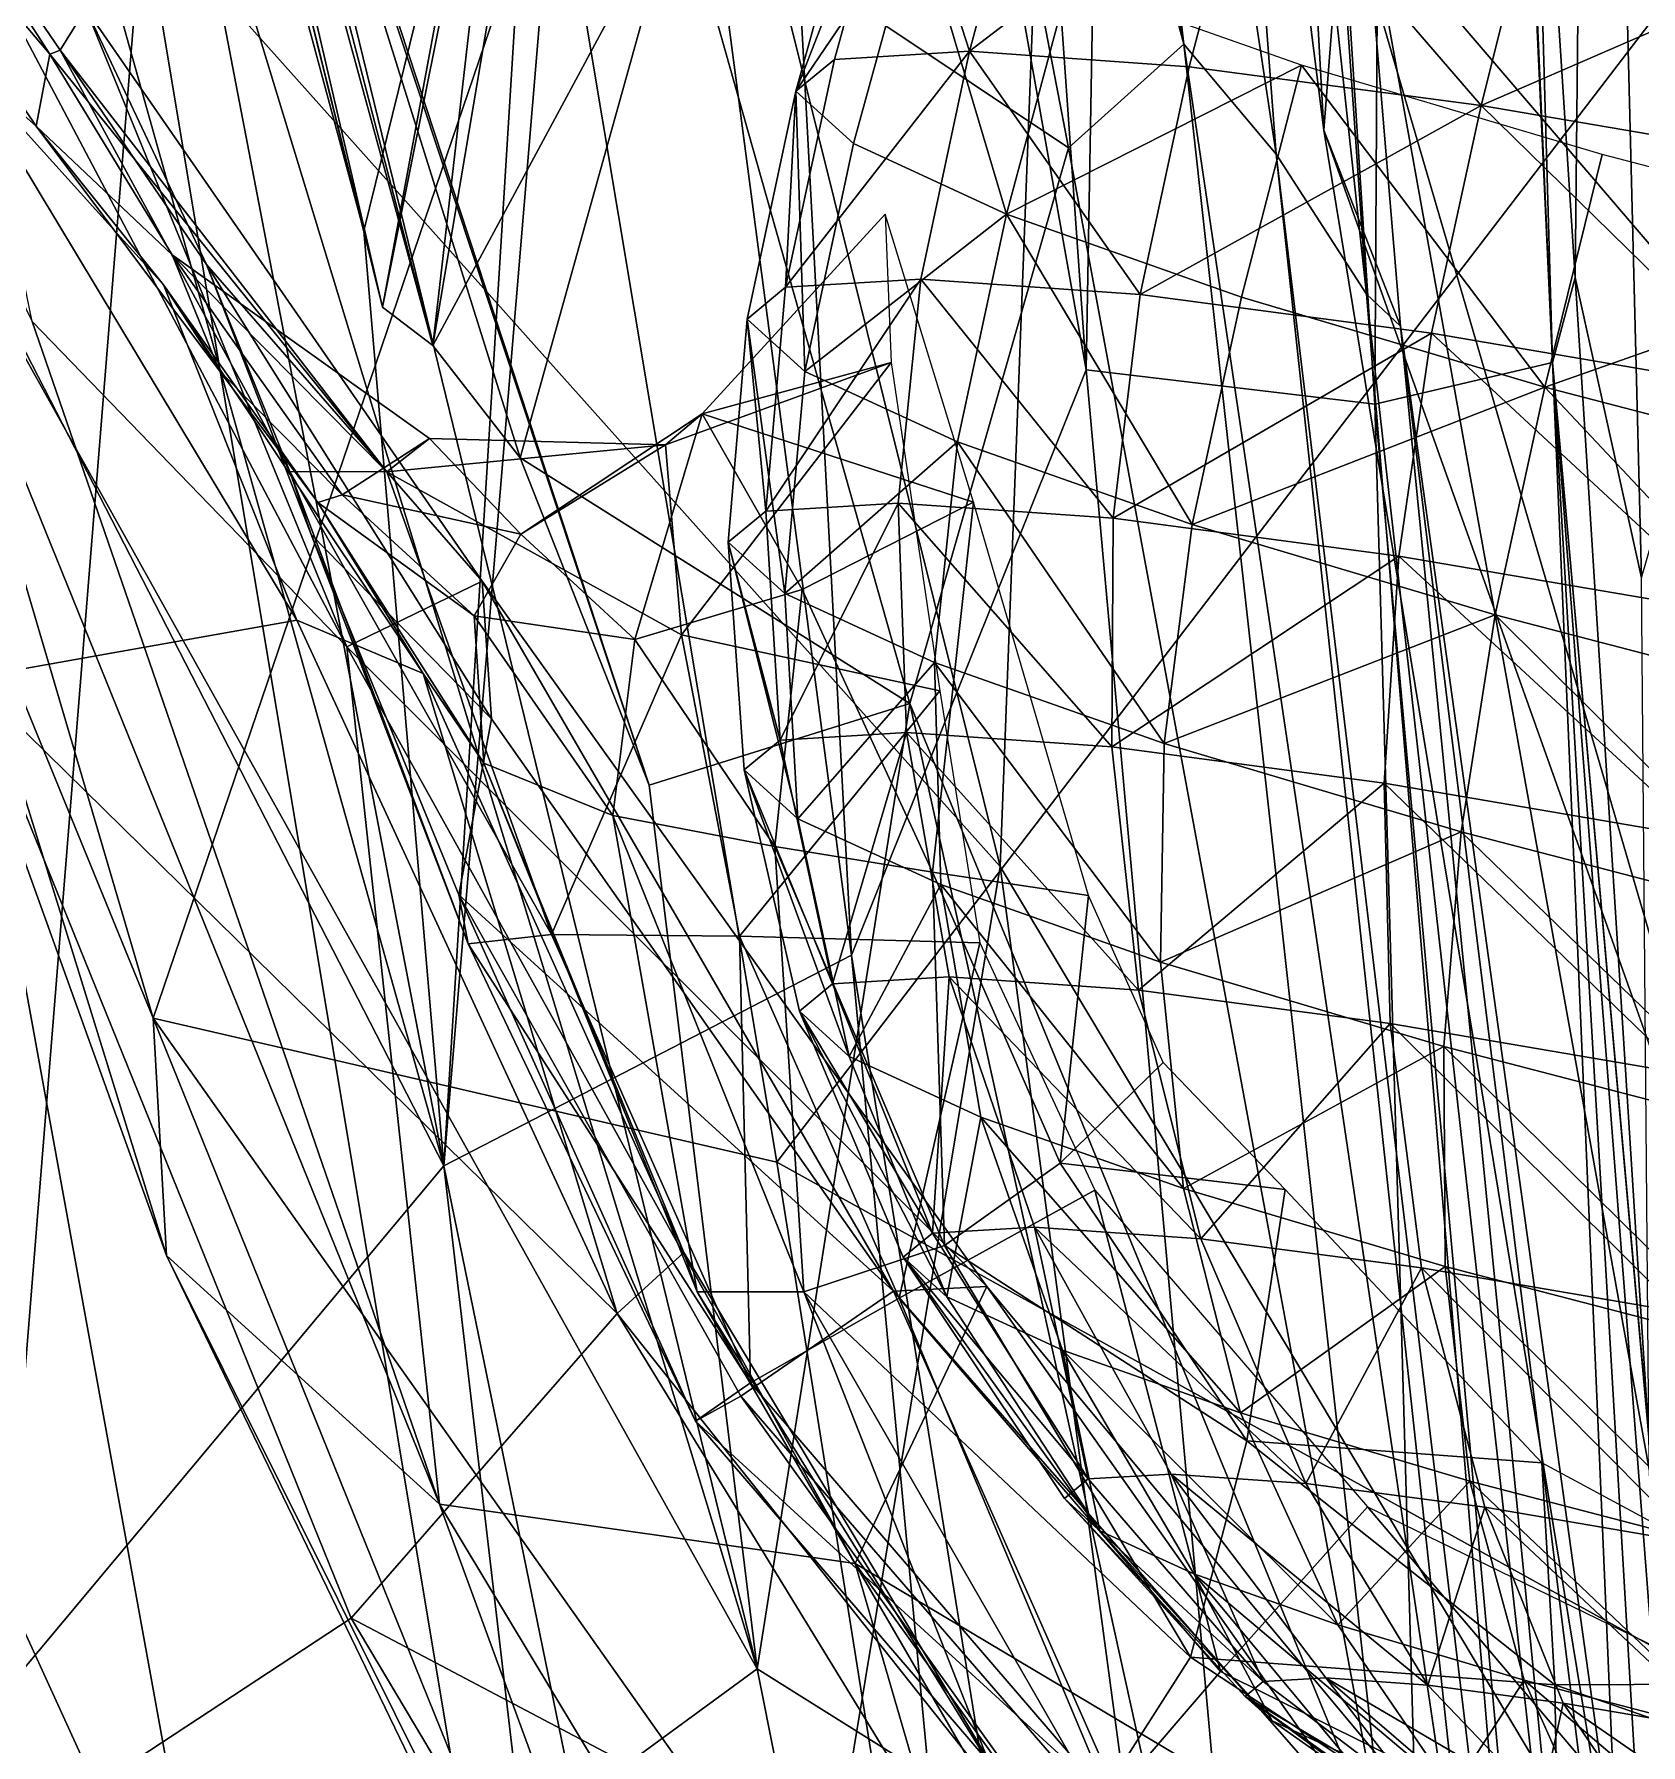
# Model space of a CAD drawing. Extents: x -76 to 76, y -20 to 79.
# Drawn here: x -1.0479 to -0.8072, y -16.0908 to -15.8344 of the extents above; entities that cross this region are included whole.
import ezdxf

# ---------------------------------------------------------------- set-up
doc = ezdxf.new("R2010")
doc.units = 0

msp = doc.modelspace()

# ---------------------------------------------------------------- linework, layer by layer
for points in [[(-0.88106, -15.36419, 25.67551), (-0.92271, -15.42463, 25.90655), (-0.89033, -15.88471, 25.83937)], [(-0.84708, -15.88981, 25.65094), (-0.88106, -15.36419, 25.67551), (-0.89033, -15.88471, 25.83937)], [(-0.88106, -15.36419, 25.67551), (-0.84708, -15.88981, 25.65094), (-0.844, -15.37208, 25.47959)], [(-0.84708, -15.88981, 25.65094), (-0.82043, -15.88359, 25.47896), (-0.844, -15.37208, 25.47959)], [(-0.83313, -15.44249, 25.4951), (-0.844, -15.37208, 25.47959), (-0.82043, -15.88359, 25.47896)], [(-0.92271, -15.42463, 25.90655), (-0.94731, -15.56403, 25.95451), (-0.89033, -15.88471, 25.83937)], [(-0.8295, -15.67767, 25.57808), (-0.83313, -15.44249, 25.4951), (-0.82043, -15.88359, 25.47896)], [(-0.87568, -15.83589, 26.19277), (-0.93081, -15.51655, 26.18388), (-0.91545, -15.49817, 26.30598)], [(-0.86183, -15.85237, 26.28334), (-0.87568, -15.83589, 26.19277), (-0.91545, -15.49817, 26.30598)], [(-0.86183, -15.85237, 26.28334), (-0.91545, -15.49817, 26.30598), (-0.88785, -15.50883, 26.36816)], [(-0.84828, -15.87332, 26.33265), (-0.88785, -15.50883, 26.36816), (-0.87258, -15.52699, 26.3609)], [(-0.84828, -15.87332, 26.33265), (-0.86183, -15.85237, 26.28334), (-0.88785, -15.50883, 26.36816)], [(-0.93081, -15.51655, 26.18388), (-0.87568, -15.83589, 26.19277), (-0.94674, -15.57194, 26.03962)], [(-0.7469, -15.52391, 24.8726), (-0.65011, -16.17427, 24.89931), (-0.88899, -15.58841, 24.98582)], [(-0.89418, -15.53553, 26.26793), (-0.85469, -15.84878, 26.23594), (-0.87258, -15.52699, 26.3609)], [(-0.85469, -15.84878, 26.23594), (-0.84319, -15.87815, 26.32511), (-0.87258, -15.52699, 26.3609)], [(-0.84319, -15.87815, 26.32511), (-0.84828, -15.87332, 26.33265), (-0.87258, -15.52699, 26.3609)], [(-0.85469, -15.84878, 26.23594), (-0.89418, -15.53553, 26.26793), (-0.85186, -15.8121, 26.14213)], [(-0.94731, -15.56403, 25.95451), (-0.96126, -15.70099, 25.92732), (-0.9255, -15.97241, 25.86655)], [(-0.94731, -15.56403, 25.95451), (-0.9255, -15.97241, 25.86655), (-0.89033, -15.88471, 25.83937)], [(-0.95129, -15.8124, 25.98085), (-0.94674, -15.57194, 26.03962), (-0.89296, -15.85142, 26.0957)], [(-0.87568, -15.83589, 26.19277), (-0.89296, -15.85142, 26.0957), (-0.94674, -15.57194, 26.03962)], [(-0.9032, -15.95912, 25.34684), (-0.97285, -15.67905, 25.29367), (-0.88899, -15.58841, 24.98582)], [(-0.78727, -16.15314, 25.00206), (-0.9032, -15.95912, 25.34684), (-0.88899, -15.58841, 24.98582)], [(-0.65011, -16.17427, 24.89931), (-0.78727, -16.15314, 25.00206), (-0.88899, -15.58841, 24.98582)], [(-1.02796, -15.78945, 25.88427), (-1.07468, -15.83746, 25.88311), (-1.07683, -15.61318, 25.87854)], [(-0.8295, -15.67767, 25.57808), (-0.81706, -15.87086, 25.63792), (-0.81448, -15.62293, 25.72068)], [(-0.81706, -15.87086, 25.63792), (-0.8071, -15.91585, 25.70599), (-0.81448, -15.62293, 25.72068)], [(-0.75492, -15.73476, 25.7523), (-0.81448, -15.62293, 25.72068), (-0.8071, -15.91585, 25.70599)], [(-1.09002, -15.63579, 25.83368), (-1.16815, -15.65062, 25.80475), (-0.98659, -16.004, 25.83072)], [(-1.05054, -15.67086, 25.87047), (-1.09002, -15.63579, 25.83368), (-0.98659, -16.004, 25.83072)], [(-1.16815, -15.65062, 25.80475), (-1.07392, -16.10859, 25.78858), (-0.98659, -16.004, 25.83072)], [(-1.05054, -15.67086, 25.87047), (-0.99853, -15.86387, 25.88175), (-1.03521, -15.71597, 25.90495)], [(-0.99853, -15.86387, 25.88175), (-1.05054, -15.67086, 25.87047), (-0.98659, -16.004, 25.83072)], [(-0.9032, -15.95912, 25.34684), (-1.03168, -15.81522, 25.43099), (-0.97285, -15.67905, 25.29367)], [(-0.81706, -15.87086, 25.63792), (-0.8295, -15.67767, 25.57808), (-0.82043, -15.88359, 25.47896)], [(-1.16383, -15.70153, 25.5014), (-1.03168, -15.81522, 25.43099), (-1.06313, -16.206, 25.51539)], [(-0.96126, -15.70099, 25.92732), (-0.98659, -16.004, 25.83072), (-0.9255, -15.97241, 25.86655)], [(-0.96126, -15.70099, 25.92732), (-0.97095, -15.75168, 25.92335), (-0.98659, -16.004, 25.83072)], [(-1.02952, -15.72977, 25.91327), (-1.03521, -15.71597, 25.90495), (-0.99575, -15.8753, 25.91338)], [(-0.99853, -15.86387, 25.88175), (-0.99575, -15.8753, 25.91338), (-1.03521, -15.71597, 25.90495)], [(-1.02952, -15.72977, 25.91327), (-0.98821, -15.88105, 25.93159), (-1.02642, -15.73423, 25.90964)], [(-0.98821, -15.88105, 25.93159), (-1.02952, -15.72977, 25.91327), (-0.99575, -15.8753, 25.91338)], [(-1.01889, -15.75511, 25.9001), (-1.02642, -15.73423, 25.90964), (-0.95582, -15.94697, 25.92562)], [(-0.98821, -15.88105, 25.93159), (-0.97515, -15.89787, 25.94186), (-1.02642, -15.73423, 25.90964)], [(-1.02642, -15.73423, 25.90964), (-0.97515, -15.89787, 25.94186), (-0.95582, -15.94697, 25.92562)], [(-1.12028, -15.76129, 27.29943), (-1.11186, -15.74693, 27.19886), (-1.02812, -16.01743, 27.25551)], [(-1.04823, -15.87744, 27.08118), (-0.98722, -16.05473, 27.13967), (-1.11186, -15.74693, 27.19886)], [(-1.11186, -15.74693, 27.19886), (-0.98722, -16.05473, 27.13967), (-1.02812, -16.01743, 27.25551)], [(-0.97095, -15.75168, 25.92335), (-0.99853, -15.86387, 25.88175), (-0.98659, -16.004, 25.83072)], [(-0.99853, -15.86387, 25.88175), (-0.97095, -15.75168, 25.92335), (-0.99575, -15.8753, 25.91338)], [(-0.97095, -15.75168, 25.92335), (-0.97426, -15.75955, 25.93644), (-0.99575, -15.8753, 25.91338)], [(-1.02796, -15.78945, 25.88427), (-1.01889, -15.75511, 25.9001), (-0.93962, -16.07942, 25.90328)], [(-1.01889, -15.75511, 25.9001), (-0.95582, -15.94697, 25.92562), (-0.93962, -16.07942, 25.90328)], [(-1.12028, -15.76129, 27.29943), (-1.02812, -16.01743, 27.25551), (-1.03011, -15.98186, 27.36979)], [(-1.09356, -15.76643, 27.41101), (-1.12028, -15.76129, 27.29943), (-1.03011, -15.98186, 27.36979)], [(-0.98821, -15.88105, 25.93159), (-0.99575, -15.8753, 25.91338), (-0.97426, -15.75955, 25.93644)], [(-0.96908, -15.76776, 25.95888), (-0.98821, -15.88105, 25.93159), (-0.97426, -15.75955, 25.93644)], [(-0.96986, -15.80472, 27.51959), (-1.09356, -15.76643, 27.41101), (-1.03011, -15.98186, 27.36979)], [(-0.96908, -15.76776, 25.95888), (-0.95129, -15.8124, 25.98085), (-0.98821, -15.88105, 25.93159)], [(-1.04766, -15.84817, 26.88129), (-1.09111, -15.7836, 26.89045), (-1.0595, -15.83772, 26.84952)], [(-1.07959, -15.78467, 26.94285), (-1.09111, -15.7836, 26.89045), (-1.04563, -15.83737, 26.91546)], [(-1.04563, -15.83737, 26.91546), (-1.09111, -15.7836, 26.89045), (-1.04766, -15.84817, 26.88129)], [(-1.04405, -15.83675, 26.94705), (-1.07959, -15.78467, 26.94285), (-1.04563, -15.83737, 26.91546)], [(-1.07959, -15.78467, 26.94285), (-1.04405, -15.83675, 26.94705), (-1.04021, -15.83058, 26.99754)], [(-1.07468, -15.83746, 25.88311), (-1.02796, -15.78945, 25.88427), (-0.93962, -16.07942, 25.90328)], [(-0.80377, -15.79502, 26.12063), (-0.73015, -15.95437, 26.12617), (-0.85186, -15.8121, 26.14213)], [(-0.89846, -15.80248, 26.83842), (-0.90778, -15.83694, 26.83389), (-0.91855, -15.80368, 26.89176)], [(-0.90778, -15.83694, 26.83389), (-0.89846, -15.80248, 26.83842), (-0.86582, -15.80477, 26.79174)], [(-0.93668, -16.00347, 27.45936), (-0.96986, -15.80472, 27.51959), (-1.03011, -15.98186, 27.36979)], [(-0.96986, -15.80472, 27.51959), (-0.93668, -16.00347, 27.45936), (-0.79844, -15.82302, 27.59693)], [(-0.93381, -15.84291, 26.94467), (-0.92427, -15.80839, 26.94828), (-0.91855, -15.80368, 26.89176)], [(-0.92804, -15.83815, 26.88767), (-0.93381, -15.84291, 26.94467), (-0.91855, -15.80368, 26.89176)], [(-0.90778, -15.83694, 26.83389), (-0.92804, -15.83815, 26.88767), (-0.91855, -15.80368, 26.89176)], [(-0.87486, -15.83925, 26.78681), (-0.90778, -15.83694, 26.83389), (-0.86582, -15.80477, 26.79174)], [(-0.83113, -15.84504, 26.74994), (-0.87486, -15.83925, 26.78681), (-0.86582, -15.80477, 26.79174)], [(-0.82246, -15.81051, 26.75518), (-0.83113, -15.84504, 26.74994), (-0.86582, -15.80477, 26.79174)], [(-0.92427, -15.80839, 26.94828), (-0.93381, -15.84291, 26.94467), (-0.91571, -15.8162, 27.0041)], [(-0.83113, -15.84504, 26.74994), (-0.82246, -15.81051, 26.75518), (-0.77164, -15.8192, 26.73085)], [(-1.0011, -15.92622, 27.06689), (-1.06189, -15.8111, 27.00455), (-1.04021, -15.83058, 26.99754)], [(-1.0011, -15.92622, 27.06689), (-1.04823, -15.87744, 27.08118), (-1.06189, -15.8111, 27.00455)], [(-0.95129, -15.8124, 25.98085), (-0.97515, -15.89787, 25.94186), (-0.98821, -15.88105, 25.93159)], [(-0.95129, -15.8124, 25.98085), (-0.91676, -15.9347, 25.99688), (-0.97515, -15.89787, 25.94186)], [(-0.91676, -15.9347, 25.99688), (-0.95129, -15.8124, 25.98085), (-0.89296, -15.85142, 26.0957)], [(-0.85469, -15.84878, 26.23594), (-0.85186, -15.8121, 26.14213), (-0.7784, -16.06312, 26.12212)], [(-0.73015, -15.95437, 26.12617), (-0.7784, -16.06312, 26.12212), (-0.85186, -15.8121, 26.14213)], [(-1.03168, -15.81522, 25.43099), (-0.95533, -16.27368, 25.45774), (-1.06313, -16.206, 25.51539)], [(-1.03168, -15.81522, 25.43099), (-0.9032, -15.95912, 25.34684), (-0.95533, -16.27368, 25.45774)], [(-0.93381, -15.84291, 26.94467), (-0.92518, -15.85078, 27.00096), (-0.91571, -15.8162, 27.0041)], [(-0.92518, -15.85078, 27.00096), (-0.90225, -15.86133, 27.05261), (-0.91571, -15.8162, 27.0041)], [(-0.90225, -15.86133, 27.05261), (-0.89298, -15.82667, 27.05532), (-0.91571, -15.8162, 27.0041)], [(-0.77989, -15.8538, 26.7254), (-0.83113, -15.84504, 26.74994), (-0.77164, -15.8192, 26.73085)], [(-0.93668, -16.00347, 27.45936), (-0.75604, -16.10341, 27.49942), (-0.79844, -15.82302, 27.59693)], [(-0.89298, -15.82667, 27.05532), (-0.90225, -15.86133, 27.05261), (-0.85806, -15.839, 27.09866)], [(-1.04405, -15.83675, 26.94705), (-1.02213, -15.86888, 26.98955), (-1.04021, -15.83058, 26.99754)], [(-0.98081, -15.91638, 27.05972), (-1.0011, -15.92622, 27.06689), (-1.04021, -15.83058, 26.99754)], [(-0.98081, -15.91638, 27.05972), (-1.04021, -15.83058, 26.99754), (-1.02213, -15.86888, 26.98955)], [(-0.89296, -15.85142, 26.0957), (-0.87568, -15.83589, 26.19277), (-0.84546, -16.10829, 26.14852)], [(-0.87568, -15.83589, 26.19277), (-0.86183, -15.85237, 26.28334), (-0.83109, -16.13668, 26.23639)], [(-0.87568, -15.83589, 26.19277), (-0.83109, -16.13668, 26.23639), (-0.84546, -16.10829, 26.14852)], [(-1.07468, -15.83746, 25.88311), (-1.01999, -16.13827, 25.86988), (-1.14231, -15.87034, 25.88124)], [(-1.01999, -16.13827, 25.86988), (-1.07468, -15.83746, 25.88311), (-0.93962, -16.07942, 25.90328)], [(-1.02856, -15.87195, 26.85927), (-1.04766, -15.84817, 26.88129), (-1.0595, -15.83772, 26.84952)], [(-1.02856, -15.87195, 26.85927), (-1.0595, -15.83772, 26.84952), (-1.00857, -15.92223, 26.81971)], [(-1.05754, -15.93091, 26.80135), (-1.00857, -15.92223, 26.81971), (-1.0595, -15.83772, 26.84952)], [(-1.02726, -15.86747, 26.89875), (-1.04563, -15.83737, 26.91546), (-1.04766, -15.84817, 26.88129)], [(-1.04405, -15.83675, 26.94705), (-1.04563, -15.83737, 26.91546), (-0.9951, -15.89999, 26.93731)], [(-1.04563, -15.83737, 26.91546), (-1.02726, -15.86747, 26.89875), (-0.9951, -15.89999, 26.93731)], [(-1.04405, -15.83675, 26.94705), (-1.00964, -15.89993, 26.96169), (-1.02213, -15.86888, 26.98955)], [(-1.00964, -15.89993, 26.96169), (-1.04405, -15.83675, 26.94705), (-0.9951, -15.89999, 26.93731)], [(-0.90778, -15.83694, 26.83389), (-0.91511, -15.87111, 26.83039), (-0.93535, -15.87231, 26.88412)], [(-0.92804, -15.83815, 26.88767), (-0.90778, -15.83694, 26.83389), (-0.93535, -15.87231, 26.88412)], [(-0.93381, -15.84291, 26.94467), (-0.92804, -15.83815, 26.88767), (-0.93535, -15.87231, 26.88412)], [(-0.91511, -15.87111, 26.83039), (-0.90778, -15.83694, 26.83389), (-0.88223, -15.87341, 26.78337)], [(-0.90778, -15.83694, 26.83389), (-0.87486, -15.83925, 26.78681), (-0.88223, -15.87341, 26.78337)], [(-0.90225, -15.86133, 27.05261), (-0.86704, -15.87377, 27.09632), (-0.85806, -15.839, 27.09866)], [(-0.87486, -15.83925, 26.78681), (-0.83113, -15.84504, 26.74994), (-0.88223, -15.87341, 26.78337)], [(-0.86704, -15.87377, 27.09632), (-0.82156, -15.88729, 27.12879), (-0.85806, -15.839, 27.09866)], [(-0.82156, -15.88729, 27.12879), (-0.81297, -15.8524, 27.13085), (-0.85806, -15.839, 27.09866)], [(-0.93381, -15.84291, 26.94467), (-0.94111, -15.87707, 26.94105), (-0.93249, -15.88493, 26.99727)], [(-0.94111, -15.87707, 26.94105), (-0.93381, -15.84291, 26.94467), (-0.93535, -15.87231, 26.88412)], [(-0.92518, -15.85078, 27.00096), (-0.93381, -15.84291, 26.94467), (-0.93249, -15.88493, 26.99727)], [(-0.83113, -15.84504, 26.74994), (-0.83856, -15.8792, 26.74655), (-0.88223, -15.87341, 26.78337)], [(-0.83856, -15.8792, 26.74655), (-0.83113, -15.84504, 26.74994), (-0.78737, -15.88794, 26.72205)], [(-0.83113, -15.84504, 26.74994), (-0.77989, -15.8538, 26.7254), (-0.78737, -15.88794, 26.72205)], [(-1.02726, -15.86747, 26.89875), (-1.04766, -15.84817, 26.88129), (-1.02019, -15.88485, 26.87992)], [(-1.04766, -15.84817, 26.88129), (-1.02856, -15.87195, 26.85927), (-1.02019, -15.88485, 26.87992)], [(-0.85469, -15.84878, 26.23594), (-0.80619, -16.14378, 26.23448), (-0.84319, -15.87815, 26.32511)], [(-0.80619, -16.14378, 26.23448), (-0.85469, -15.84878, 26.23594), (-0.7784, -16.06312, 26.12212)], [(-0.90225, -15.86133, 27.05261), (-0.92518, -15.85078, 27.00096), (-0.93249, -15.88493, 26.99727)], [(-0.91676, -15.9347, 25.99688), (-0.89296, -15.85142, 26.0957), (-0.84546, -16.10829, 26.14852)], [(-0.86183, -15.85237, 26.28334), (-0.82285, -16.17653, 26.30972), (-0.83109, -16.13668, 26.23639)], [(-0.86183, -15.85237, 26.28334), (-0.84828, -15.87332, 26.33265), (-0.82285, -16.17653, 26.30972)], [(-0.81297, -15.8524, 27.13085), (-0.82156, -15.88729, 27.12879), (-0.76105, -15.86595, 27.15011)], [(-0.94783, -15.8913, 26.89427), (-0.92044, -15.86134, 26.89429), (-0.91955, -15.8836, 26.92406)], [(-0.90721, -15.90453, 26.86322), (-0.92044, -15.86134, 26.89429), (-0.94783, -15.8913, 26.89427)], [(-0.90959, -15.89547, 27.04886), (-0.90225, -15.86133, 27.05261), (-0.93249, -15.88493, 26.99727)], [(-0.90225, -15.86133, 27.05261), (-0.90959, -15.89547, 27.04886), (-0.87442, -15.90789, 27.09251)], [(-0.86704, -15.87377, 27.09632), (-0.90225, -15.86133, 27.05261), (-0.87442, -15.90789, 27.09251)], [(-0.82156, -15.88729, 27.12879), (-0.76921, -15.90095, 27.1482), (-0.76105, -15.86595, 27.15011)], [(-1.02726, -15.86747, 26.89875), (-0.9887, -15.895, 26.91141), (-0.9951, -15.89999, 26.93731)], [(-1.02726, -15.86747, 26.89875), (-1.00179, -15.9034, 26.88778), (-0.9887, -15.895, 26.91141)], [(-1.00179, -15.9034, 26.88778), (-1.02726, -15.86747, 26.89875), (-1.02019, -15.88485, 26.87992)], [(-0.97944, -15.93701, 27.03897), (-0.98081, -15.91638, 27.05972), (-1.02213, -15.86888, 26.98955)], [(-0.97944, -15.93701, 27.03897), (-1.02213, -15.86888, 26.98955), (-1.00645, -15.90936, 26.98675)], [(-1.00964, -15.89993, 26.96169), (-1.00645, -15.90936, 26.98675), (-1.02213, -15.86888, 26.98955)], [(-1.01999, -16.13827, 25.86988), (-1.11116, -16.20148, 25.87245), (-1.14231, -15.87034, 25.88124)], [(-1.02856, -15.87195, 26.85927), (-0.98965, -15.9302, 26.83909), (-1.00543, -15.90457, 26.86859)], [(-1.02856, -15.87195, 26.85927), (-1.00543, -15.90457, 26.86859), (-1.02019, -15.88485, 26.87992)], [(-0.98965, -15.9302, 26.83909), (-1.02856, -15.87195, 26.85927), (-1.00857, -15.92223, 26.81971)], [(-0.91847, -15.90468, 26.82899), (-0.93829, -15.90585, 26.88162), (-0.91511, -15.87111, 26.83039)], [(-0.93829, -15.90585, 26.88162), (-0.93535, -15.87231, 26.88412), (-0.91511, -15.87111, 26.83039)], [(-0.91847, -15.90468, 26.82899), (-0.91511, -15.87111, 26.83039), (-0.88626, -15.90694, 26.78293)], [(-0.91511, -15.87111, 26.83039), (-0.88223, -15.87341, 26.78337), (-0.88626, -15.90694, 26.78293)], [(-0.806, -16.0447, 25.60252), (-0.81706, -15.87086, 25.63792), (-0.82043, -15.88359, 25.47896)], [(-0.81706, -15.87086, 25.63792), (-0.806, -16.0447, 25.60252), (-0.8071, -15.91585, 25.70599)], [(-0.94111, -15.87707, 26.94105), (-0.93535, -15.87231, 26.88412), (-0.93829, -15.90585, 26.88162)], [(-0.88626, -15.90694, 26.78293), (-0.88223, -15.87341, 26.78337), (-0.83856, -15.8792, 26.74655)], [(-0.82156, -15.88729, 27.12879), (-0.86704, -15.87377, 27.09632), (-0.87442, -15.90789, 27.09251)], [(-0.84828, -15.87332, 26.33265), (-0.84319, -15.87815, 26.32511), (-0.81066, -16.2077, 26.34545)], [(-0.84828, -15.87332, 26.33265), (-0.81066, -16.2077, 26.34545), (-0.82285, -16.17653, 26.30972)], [(-0.94394, -15.91051, 26.93739), (-0.93549, -15.91821, 26.99246), (-0.94111, -15.87707, 26.94105)], [(-0.94394, -15.91051, 26.93739), (-0.94111, -15.87707, 26.94105), (-0.93829, -15.90585, 26.88162)], [(-0.93549, -15.91821, 26.99246), (-0.93249, -15.88493, 26.99727), (-0.94111, -15.87707, 26.94105)], [(-1.04823, -15.87744, 27.08118), (-1.0011, -15.92622, 27.06689), (-0.98722, -16.05473, 27.13967)], [(-0.84348, -15.9126, 26.74685), (-0.88626, -15.90694, 26.78293), (-0.83856, -15.8792, 26.74655)], [(-0.84348, -15.9126, 26.74685), (-0.83856, -15.8792, 26.74655), (-0.79334, -15.92117, 26.72285)], [(-0.84319, -15.87815, 26.32511), (-0.80246, -16.20494, 26.32857), (-0.81066, -16.2077, 26.34545)], [(-0.80619, -16.14378, 26.23448), (-0.80246, -16.20494, 26.32857), (-0.84319, -15.87815, 26.32511)], [(-0.83856, -15.8792, 26.74655), (-0.78737, -15.88794, 26.72205), (-0.79334, -15.92117, 26.72285)], [(-1.00179, -15.9034, 26.88778), (-1.02019, -15.88485, 26.87992), (-1.00543, -15.90457, 26.86859)], [(-0.95333, -15.89595, 26.919), (-0.94783, -15.8913, 26.89427), (-0.91955, -15.8836, 26.92406)], [(-0.95333, -15.89595, 26.919), (-0.91955, -15.8836, 26.92406), (-0.95094, -15.92442, 26.94368)], [(-0.91955, -15.8836, 26.92406), (-0.91225, -15.93283, 26.95103), (-0.95094, -15.92442, 26.94368)], [(-0.90959, -15.89547, 27.04886), (-0.93249, -15.88493, 26.99727), (-0.93549, -15.91821, 26.99246)], [(-0.82714, -16.58194, 25.75553), (-0.89033, -15.88471, 25.83937), (-0.9255, -15.97241, 25.86655)], [(-0.84708, -15.88981, 25.65094), (-0.89033, -15.88471, 25.83937), (-0.82714, -16.58194, 25.75553)], [(-0.84708, -15.88981, 25.65094), (-0.77123, -16.72078, 25.58959), (-0.82043, -15.88359, 25.47896)], [(-0.77123, -16.72078, 25.58959), (-0.73336, -16.85338, 25.43403), (-0.82043, -15.88359, 25.47896)], [(-0.74654, -16.83676, 25.42612), (-0.79851, -16.39516, 25.49855), (-0.82043, -15.88359, 25.47896)], [(-0.73336, -16.85338, 25.43403), (-0.74654, -16.83676, 25.42612), (-0.82043, -15.88359, 25.47896)], [(-0.806, -16.0447, 25.60252), (-0.82043, -15.88359, 25.47896), (-0.79851, -16.39516, 25.49855)], [(-0.829, -15.9214, 27.12494), (-0.82156, -15.88729, 27.12879), (-0.87442, -15.90789, 27.09251)], [(-0.82156, -15.88729, 27.12879), (-0.829, -15.9214, 27.12494), (-0.77671, -15.93504, 27.14433)], [(-0.76921, -15.90095, 27.1482), (-0.82156, -15.88729, 27.12879), (-0.77671, -15.93504, 27.14433)], [(-0.77123, -16.72078, 25.58959), (-0.84708, -15.88981, 25.65094), (-0.82714, -16.58194, 25.75553)], [(-0.94783, -15.8913, 26.89427), (-0.95333, -15.89595, 26.919), (-0.97501, -15.9093, 26.89264)], [(-0.94783, -15.8913, 26.89427), (-0.97501, -15.9093, 26.89264), (-0.95796, -15.92513, 26.87365)], [(-0.93285, -15.91761, 26.86953), (-0.94783, -15.8913, 26.89427), (-0.95796, -15.92513, 26.87365)], [(-0.93285, -15.91761, 26.86953), (-0.90721, -15.90453, 26.86322), (-0.94783, -15.8913, 26.89427)], [(-1.00179, -15.9034, 26.88778), (-0.97501, -15.9093, 26.89264), (-0.9887, -15.895, 26.91141)], [(-0.9887, -15.895, 26.91141), (-0.95333, -15.89595, 26.919), (-0.9951, -15.89999, 26.93731)], [(-0.95333, -15.89595, 26.919), (-0.9887, -15.895, 26.91141), (-0.97501, -15.9093, 26.89264)], [(-0.95333, -15.89595, 26.919), (-0.95094, -15.92442, 26.94368), (-0.9951, -15.89999, 26.93731)], [(-0.91306, -15.92854, 27.043), (-0.90959, -15.89547, 27.04886), (-0.93549, -15.91821, 26.99246)], [(-0.91306, -15.92854, 27.043), (-0.87861, -15.94071, 27.08577), (-0.90959, -15.89547, 27.04886)], [(-0.87861, -15.94071, 27.08577), (-0.87442, -15.90789, 27.09251), (-0.90959, -15.89547, 27.04886)], [(-0.9829, -15.97072, 26.98715), (-1.00964, -15.89993, 26.96169), (-0.97043, -15.96935, 26.9703)], [(-1.00964, -15.89993, 26.96169), (-0.9829, -15.97072, 26.98715), (-1.00645, -15.90936, 26.98675)], [(-1.00964, -15.89993, 26.96169), (-0.9951, -15.89999, 26.93731), (-0.97043, -15.96935, 26.9703)], [(-0.97043, -15.96935, 26.9703), (-0.9951, -15.89999, 26.93731), (-0.95094, -15.92442, 26.94368)], [(-0.91676, -15.9347, 25.99688), (-0.95582, -15.94697, 25.92562), (-0.97515, -15.89787, 25.94186)], [(-0.98202, -15.92154, 26.87335), (-1.00179, -15.9034, 26.88778), (-1.00543, -15.90457, 26.86859)], [(-0.98202, -15.92154, 26.87335), (-1.00543, -15.90457, 26.86859), (-0.98059, -15.94367, 26.85434)], [(-0.98965, -15.9302, 26.83909), (-0.98059, -15.94367, 26.85434), (-1.00543, -15.90457, 26.86859)], [(-1.00179, -15.9034, 26.88778), (-0.98202, -15.92154, 26.87335), (-0.97501, -15.9093, 26.89264)], [(-0.93829, -15.90585, 26.88162), (-0.91847, -15.90468, 26.82899), (-0.93618, -15.94019, 26.88027)], [(-0.91847, -15.90468, 26.82899), (-0.91725, -15.93906, 26.83001), (-0.93618, -15.94019, 26.88027)], [(-0.93285, -15.91761, 26.86953), (-0.91333, -15.96, 26.85116), (-0.90721, -15.90453, 26.86322)], [(-0.91847, -15.90468, 26.82899), (-0.88626, -15.90694, 26.78293), (-0.88649, -15.94122, 26.78603)], [(-0.91725, -15.93906, 26.83001), (-0.91847, -15.90468, 26.82899), (-0.88649, -15.94122, 26.78603)], [(-0.91333, -15.96, 26.85116), (-0.88997, -15.96349, 26.84057), (-0.90721, -15.90453, 26.86322)], [(-0.94394, -15.91051, 26.93739), (-0.93829, -15.90585, 26.88162), (-0.93618, -15.94019, 26.88027)], [(-0.88626, -15.90694, 26.78293), (-0.84348, -15.9126, 26.74685), (-0.88649, -15.94122, 26.78603)], [(-0.829, -15.9214, 27.12494), (-0.87442, -15.90789, 27.09251), (-0.87861, -15.94071, 27.08577)], [(-0.9829, -15.97072, 26.98715), (-0.98434, -15.96338, 27.01224), (-1.00645, -15.90936, 26.98675)], [(-0.98434, -15.96338, 27.01224), (-0.97944, -15.93701, 27.03897), (-1.00645, -15.90936, 26.98675)], [(-0.98202, -15.92154, 26.87335), (-0.95796, -15.92513, 26.87365), (-0.97501, -15.9093, 26.89264)], [(-0.94394, -15.91051, 26.93739), (-0.94157, -15.94463, 26.93352), (-0.93351, -15.95199, 26.98612)], [(-0.93549, -15.91821, 26.99246), (-0.94394, -15.91051, 26.93739), (-0.93351, -15.95199, 26.98612)], [(-0.94157, -15.94463, 26.93352), (-0.94394, -15.91051, 26.93739), (-0.93618, -15.94019, 26.88027)], [(-0.84348, -15.9126, 26.74685), (-0.84564, -15.94663, 26.75158), (-0.88649, -15.94122, 26.78603)], [(-0.84564, -15.94663, 26.75158), (-0.84348, -15.9126, 26.74685), (-0.79776, -15.95482, 26.72865)], [(-0.84348, -15.9126, 26.74685), (-0.79334, -15.92117, 26.72285), (-0.79776, -15.95482, 26.72865)], [(-1.0011, -15.92622, 27.06689), (-0.98081, -15.91638, 27.05972), (-0.90519, -16.02212, 27.10222)], [(-0.97944, -15.93701, 27.03897), (-0.9192, -16.02278, 27.07456), (-0.98081, -15.91638, 27.05972)], [(-0.9192, -16.02278, 27.07456), (-0.90519, -16.02212, 27.10222), (-0.98081, -15.91638, 27.05972)], [(-0.93285, -15.91761, 26.86953), (-0.95796, -15.92513, 26.87365), (-0.93698, -15.95613, 26.85876)], [(-0.91333, -15.96, 26.85116), (-0.93285, -15.91761, 26.86953), (-0.93698, -15.95613, 26.85876)], [(-0.91306, -15.92854, 27.043), (-0.93549, -15.91821, 26.99246), (-0.93351, -15.95199, 26.98612)], [(-0.96061, -16.02616, 26.77978), (-1.00857, -15.92223, 26.81971), (-1.05754, -15.93091, 26.80135)], [(-0.98965, -15.9302, 26.83909), (-1.00857, -15.92223, 26.81971), (-0.96061, -16.02616, 26.77978)], [(-0.98202, -15.92154, 26.87335), (-0.96122, -15.9515, 26.86036), (-0.95796, -15.92513, 26.87365)], [(-0.96122, -15.9515, 26.86036), (-0.98202, -15.92154, 26.87335), (-0.98059, -15.94367, 26.85434)], [(-0.83411, -15.95394, 27.11753), (-0.829, -15.9214, 27.12494), (-0.87861, -15.94071, 27.08577)], [(-0.83411, -15.95394, 27.11753), (-0.78289, -15.9673, 27.13653), (-0.829, -15.9214, 27.12494)], [(-0.78289, -15.9673, 27.13653), (-0.77671, -15.93504, 27.14433), (-0.829, -15.9214, 27.12494)], [(-0.94226, -15.96956, 26.96829), (-0.97043, -15.96935, 26.9703), (-0.95094, -15.92442, 26.94368)], [(-0.96122, -15.9515, 26.86036), (-0.93698, -15.95613, 26.85876), (-0.95796, -15.92513, 26.87365)], [(-0.94226, -15.96956, 26.96829), (-0.95094, -15.92442, 26.94368), (-0.91225, -15.93283, 26.95103)], [(-1.0011, -15.92622, 27.06689), (-0.92491, -16.06363, 27.10651), (-0.98722, -16.05473, 27.13967)], [(-0.92491, -16.06363, 27.10651), (-1.0011, -15.92622, 27.06689), (-0.90519, -16.02212, 27.10222)], [(-0.91209, -15.96185, 27.03438), (-0.91306, -15.92854, 27.043), (-0.93351, -15.95199, 26.98612)], [(-0.91306, -15.92854, 27.043), (-0.91209, -15.96185, 27.03438), (-0.87919, -15.97347, 27.07521)], [(-0.87861, -15.94071, 27.08577), (-0.91306, -15.92854, 27.043), (-0.87919, -15.97347, 27.07521)], [(-1.00047, -16.0718, 26.74222), (-1.05754, -15.93091, 26.80135), (-1.05543, -16.10795, 26.69824)], [(-1.00047, -16.0718, 26.74222), (-0.96061, -16.02616, 26.77978), (-1.05754, -15.93091, 26.80135)], [(-0.95062, -16.01702, 26.81774), (-0.98965, -15.9302, 26.83909), (-0.96061, -16.02616, 26.77978)], [(-0.98965, -15.9302, 26.83909), (-0.95062, -16.01702, 26.81774), (-0.98059, -15.94367, 26.85434)], [(-0.90623, -15.97056, 26.9737), (-0.94226, -15.96956, 26.96829), (-0.91225, -15.93283, 26.95103)], [(-0.95582, -15.94697, 25.92562), (-0.91676, -15.9347, 25.99688), (-0.93962, -16.07942, 25.90328)], [(-0.91676, -15.9347, 25.99688), (-0.87603, -16.11927, 26.00936), (-0.93962, -16.07942, 25.90328)], [(-0.87603, -16.11927, 26.00936), (-0.91676, -15.9347, 25.99688), (-0.84546, -16.10829, 26.14852)], [(-0.97944, -15.93701, 27.03897), (-0.98434, -15.96338, 27.01224), (-0.9192, -16.02278, 27.07456)], [(-0.94157, -15.94463, 26.93352), (-0.93618, -15.94019, 26.88027), (-0.92831, -15.97672, 26.88015)], [(-0.92831, -15.97672, 26.88015), (-0.93618, -15.94019, 26.88027), (-0.91725, -15.93906, 26.83001)], [(-0.91084, -15.97569, 26.83379), (-0.92831, -15.97672, 26.88015), (-0.91725, -15.93906, 26.83001)], [(-0.91084, -15.97569, 26.83379), (-0.91725, -15.93906, 26.83001), (-0.88247, -15.97768, 26.79322)], [(-0.91725, -15.93906, 26.83001), (-0.88649, -15.94122, 26.78603), (-0.88247, -15.97768, 26.79322)], [(-0.88247, -15.97768, 26.79322), (-0.88649, -15.94122, 26.78603), (-0.84564, -15.94663, 26.75158)], [(-0.83411, -15.95394, 27.11753), (-0.87861, -15.94071, 27.08577), (-0.87919, -15.97347, 27.07521)], [(-0.95062, -16.01702, 26.81774), (-0.94859, -16.02289, 26.84637), (-0.98059, -15.94367, 26.85434)], [(-0.96122, -15.9515, 26.86036), (-0.98059, -15.94367, 26.85434), (-0.94859, -16.02289, 26.84637)], [(-0.93328, -15.98083, 26.92928), (-0.92584, -15.98762, 26.97779), (-0.94157, -15.94463, 26.93352)], [(-0.93328, -15.98083, 26.92928), (-0.94157, -15.94463, 26.93352), (-0.92831, -15.97672, 26.88015)], [(-0.92584, -15.98762, 26.97779), (-0.93351, -15.95199, 26.98612), (-0.94157, -15.94463, 26.93352)], [(-0.84478, -15.98267, 26.76144), (-0.88247, -15.97768, 26.79322), (-0.84564, -15.94663, 26.75158)], [(-0.84478, -15.98267, 26.76144), (-0.84564, -15.94663, 26.75158), (-0.80061, -15.99022, 26.74029)], [(-0.84564, -15.94663, 26.75158), (-0.79776, -15.95482, 26.72865), (-0.80061, -15.99022, 26.74029)], [(-0.9326, -16.02292, 26.85367), (-0.96122, -15.9515, 26.86036), (-0.94859, -16.02289, 26.84637)], [(-0.96122, -15.9515, 26.86036), (-0.9326, -16.02292, 26.85367), (-0.93698, -15.95613, 26.85876)], [(-0.91209, -15.96185, 27.03438), (-0.93351, -15.95199, 26.98612), (-0.92584, -15.98762, 26.97779)], [(-0.8367, -15.9861, 27.10555), (-0.83411, -15.95394, 27.11753), (-0.87919, -15.97347, 27.07521)], [(-0.83411, -15.95394, 27.11753), (-0.8367, -15.9861, 27.10555), (-0.78778, -15.99887, 27.12369)], [(-0.78289, -15.9673, 27.13653), (-0.83411, -15.95394, 27.11753), (-0.78778, -15.99887, 27.12369)], [(-0.9326, -16.02292, 26.85367), (-0.91152, -16.01597, 26.85231), (-0.93698, -15.95613, 26.85876)], [(-0.91333, -15.96, 26.85116), (-0.93698, -15.95613, 26.85876), (-0.91152, -16.01597, 26.85231)], [(-0.9032, -15.95912, 25.34684), (-0.84518, -16.39001, 25.38733), (-0.95533, -16.27368, 25.45774)], [(-0.9032, -15.95912, 25.34684), (-0.78727, -16.15314, 25.00206), (-0.84518, -16.39001, 25.38733)], [(-0.90608, -15.99671, 27.02231), (-0.91209, -15.96185, 27.03438), (-0.92584, -15.98762, 26.97779)], [(-0.89421, -16.0036, 26.84554), (-0.91333, -15.96, 26.85116), (-0.91152, -16.01597, 26.85231)], [(-0.91333, -15.96, 26.85116), (-0.89421, -16.0036, 26.84554), (-0.88997, -15.96349, 26.84057)], [(-0.90608, -15.99671, 27.02231), (-0.87573, -16.00743, 27.05999), (-0.91209, -15.96185, 27.03438)], [(-0.87573, -16.00743, 27.05999), (-0.87919, -15.97347, 27.07521), (-0.91209, -15.96185, 27.03438)], [(-0.9829, -15.97072, 26.98715), (-0.94884, -16.04229, 27.00926), (-0.98434, -15.96338, 27.01224)], [(-0.94884, -16.04229, 27.00926), (-0.94205, -16.03854, 27.03856), (-0.98434, -15.96338, 27.01224)], [(-0.98434, -15.96338, 27.01224), (-0.94205, -16.03854, 27.03856), (-0.9192, -16.02278, 27.07456)], [(-0.89421, -16.0036, 26.84554), (-0.87877, -15.98852, 26.83607), (-0.88997, -15.96349, 26.84057)], [(-0.9829, -15.97072, 26.98715), (-0.97043, -15.96935, 26.9703), (-0.9406, -16.03655, 26.99042)], [(-0.97043, -15.96935, 26.9703), (-0.94226, -15.96956, 26.96829), (-0.9406, -16.03655, 26.99042)], [(-0.94226, -15.96956, 26.96829), (-0.90623, -15.97056, 26.9737), (-0.91832, -16.02386, 26.98577)], [(-0.94226, -15.96956, 26.96829), (-0.91832, -16.02386, 26.98577), (-0.9406, -16.03655, 26.99042)], [(-0.94884, -16.04229, 27.00926), (-0.9829, -15.97072, 26.98715), (-0.9406, -16.03655, 26.99042)], [(-0.90623, -15.97056, 26.9737), (-0.88902, -16.00768, 26.98821), (-0.91832, -16.02386, 26.98577)], [(-0.86808, -16.5818, 25.7936), (-0.9255, -15.97241, 25.86655), (-0.98659, -16.004, 25.83072)], [(-0.86808, -16.5818, 25.7936), (-0.82714, -16.58194, 25.75553), (-0.9255, -15.97241, 25.86655)], [(-0.8367, -15.9861, 27.10555), (-0.87919, -15.97347, 27.07521), (-0.87573, -16.00743, 27.05999)], [(-0.93328, -15.98083, 26.92928), (-0.92831, -15.97672, 26.88015), (-0.91336, -16.0141, 26.88165)], [(-0.92831, -15.97672, 26.88015), (-0.91084, -15.97569, 26.83379), (-0.91336, -16.0141, 26.88165)], [(-0.91084, -15.97569, 26.83379), (-0.89803, -16.01319, 26.84096), (-0.91336, -16.0141, 26.88165)], [(-0.91084, -15.97569, 26.83379), (-0.88247, -15.97768, 26.79322), (-0.87312, -16.01494, 26.80535)], [(-0.89803, -16.01319, 26.84096), (-0.91084, -15.97569, 26.83379), (-0.87312, -16.01494, 26.80535)], [(-0.88247, -15.97768, 26.79322), (-0.84478, -15.98267, 26.76144), (-0.87312, -16.01494, 26.80535)], [(-0.91387, -16.14631, 27.40606), (-0.93668, -16.00347, 27.45936), (-1.03011, -15.98186, 27.36979)], [(-0.95245, -16.17404, 27.32733), (-1.03011, -15.98186, 27.36979), (-1.02812, -16.01743, 27.25551)], [(-0.95245, -16.17404, 27.32733), (-0.91387, -16.14631, 27.40606), (-1.03011, -15.98186, 27.36979)], [(-0.93328, -15.98083, 26.92928), (-0.91772, -16.0177, 26.92477), (-0.91119, -16.02366, 26.96736)], [(-0.92584, -15.98762, 26.97779), (-0.93328, -15.98083, 26.92928), (-0.91119, -16.02366, 26.96736)], [(-0.91772, -16.0177, 26.92477), (-0.93328, -15.98083, 26.92928), (-0.91336, -16.0141, 26.88165)], [(-0.84478, -15.98267, 26.76144), (-0.84004, -16.01931, 26.77745), (-0.87312, -16.01494, 26.80535)], [(-0.84478, -15.98267, 26.76144), (-0.80061, -15.99022, 26.74029), (-0.80127, -16.02595, 26.75889)], [(-0.84004, -16.01931, 26.77745), (-0.84478, -15.98267, 26.76144), (-0.80127, -16.02595, 26.75889)], [(-0.83653, -16.01908, 27.08797), (-0.8367, -15.9861, 27.10555), (-0.87573, -16.00743, 27.05999)], [(-0.83653, -16.01908, 27.08797), (-0.79141, -16.03086, 27.1047), (-0.8367, -15.9861, 27.10555)], [(-0.79141, -16.03086, 27.1047), (-0.78778, -15.99887, 27.12369), (-0.8367, -15.9861, 27.10555)], [(-0.90608, -15.99671, 27.02231), (-0.92584, -15.98762, 26.97779), (-0.91119, -16.02366, 26.96736)], [(-0.87877, -15.98852, 26.83607), (-0.89421, -16.0036, 26.84554), (-0.86051, -16.00755, 26.84089)], [(-0.89385, -16.03164, 27.00644), (-0.90608, -15.99671, 27.02231), (-0.91119, -16.02366, 26.96736)], [(-0.90608, -15.99671, 27.02231), (-0.89385, -16.03164, 27.00644), (-0.86721, -16.04105, 27.03951)], [(-0.87573, -16.00743, 27.05999), (-0.90608, -15.99671, 27.02231), (-0.86721, -16.04105, 27.03951)], [(-0.91206, -16.64016, 25.76881), (-0.98659, -16.004, 25.83072), (-1.07392, -16.10859, 25.78858)], [(-0.91206, -16.64016, 25.76881), (-0.86808, -16.5818, 25.7936), (-0.98659, -16.004, 25.83072)], [(-0.93668, -16.00347, 27.45936), (-0.91387, -16.14631, 27.40606), (-0.75604, -16.10341, 27.49942)], [(-0.89421, -16.0036, 26.84554), (-0.91152, -16.01597, 26.85231), (-0.86622, -16.04525, 26.84694)], [(-0.89421, -16.0036, 26.84554), (-0.86622, -16.04525, 26.84694), (-0.86051, -16.00755, 26.84089)], [(-0.87018, -16.07979, 26.98907), (-0.91832, -16.02386, 26.98577), (-0.88902, -16.00768, 26.98821)], [(-0.84816, -16.05512, 26.99071), (-0.87018, -16.07979, 26.98907), (-0.88902, -16.00768, 26.98821)], [(-0.83653, -16.01908, 27.08797), (-0.87573, -16.00743, 27.05999), (-0.86721, -16.04105, 27.03951)], [(-0.82204, -16.04851, 26.84616), (-0.86051, -16.00755, 26.84089), (-0.86622, -16.04525, 26.84694)], [(-0.89002, -16.05095, 26.88515), (-0.91336, -16.0141, 26.88165), (-0.89803, -16.01319, 26.84096)], [(-0.87759, -16.05022, 26.85214), (-0.89002, -16.05095, 26.88515), (-0.89803, -16.01319, 26.84096)], [(-0.87759, -16.05022, 26.85214), (-0.89803, -16.01319, 26.84096), (-0.85739, -16.05163, 26.82326)], [(-0.89803, -16.01319, 26.84096), (-0.87312, -16.01494, 26.80535), (-0.85739, -16.05163, 26.82326)], [(-0.91772, -16.0177, 26.92477), (-0.91336, -16.0141, 26.88165), (-0.89002, -16.05095, 26.88515)], [(-0.85739, -16.05163, 26.82326), (-0.87312, -16.01494, 26.80535), (-0.84004, -16.01931, 26.77745)], [(-0.92532, -16.22372, 27.21167), (-0.95245, -16.17404, 27.32733), (-1.02812, -16.01743, 27.25551)], [(-0.92532, -16.22372, 27.21167), (-1.02812, -16.01743, 27.25551), (-0.98722, -16.05473, 27.13967)], [(-0.95062, -16.01702, 26.81774), (-0.96061, -16.02616, 26.77978), (-0.89708, -16.1062, 26.80303)], [(-0.95062, -16.01702, 26.81774), (-0.89708, -16.1062, 26.80303), (-0.94859, -16.02289, 26.84637)], [(-0.91152, -16.01597, 26.85231), (-0.9326, -16.02292, 26.85367), (-0.87468, -16.07766, 26.85105)], [(-0.89356, -16.05387, 26.92013), (-0.88827, -16.05871, 26.95467), (-0.91772, -16.0177, 26.92477)], [(-0.89356, -16.05387, 26.92013), (-0.91772, -16.0177, 26.92477), (-0.89002, -16.05095, 26.88515)], [(-0.88827, -16.05871, 26.95467), (-0.91119, -16.02366, 26.96736), (-0.91772, -16.0177, 26.92477)], [(-0.91152, -16.01597, 26.85231), (-0.87468, -16.07766, 26.85105), (-0.86622, -16.04525, 26.84694)], [(-0.8328, -16.05128, 27.06406), (-0.83653, -16.01908, 27.08797), (-0.86721, -16.04105, 27.03951)], [(-0.83055, -16.05519, 26.80063), (-0.85739, -16.05163, 26.82326), (-0.84004, -16.01931, 26.77745)], [(-0.83055, -16.05519, 26.80063), (-0.84004, -16.01931, 26.77745), (-0.79911, -16.06056, 26.78557)], [(-0.84004, -16.01931, 26.77745), (-0.80127, -16.02595, 26.75889), (-0.79911, -16.06056, 26.78557)], [(-0.83653, -16.01908, 27.08797), (-0.8328, -16.05128, 27.06406), (-0.79319, -16.06161, 27.07876)], [(-0.79141, -16.03086, 27.1047), (-0.83653, -16.01908, 27.08797), (-0.79319, -16.06161, 27.07876)], [(-0.9326, -16.02292, 26.85367), (-0.94859, -16.02289, 26.84637), (-0.89908, -16.10812, 26.84311)], [(-0.89708, -16.1062, 26.80303), (-0.89908, -16.10812, 26.84311), (-0.94859, -16.02289, 26.84637)], [(-0.9192, -16.02278, 27.07456), (-0.94205, -16.03854, 27.03856), (-0.8807, -16.10945, 27.04249)], [(-0.9326, -16.02292, 26.85367), (-0.88862, -16.09949, 26.85129), (-0.87468, -16.07766, 26.85105)], [(-0.88862, -16.09949, 26.85129), (-0.9326, -16.02292, 26.85367), (-0.89908, -16.10812, 26.84311)], [(-0.92491, -16.06363, 27.10651), (-0.90519, -16.02212, 27.10222), (-0.81713, -16.12784, 27.09787)], [(-0.9192, -16.02278, 27.07456), (-0.84465, -16.10782, 27.07557), (-0.90519, -16.02212, 27.10222)], [(-0.84465, -16.10782, 27.07557), (-0.9192, -16.02278, 27.07456), (-0.8807, -16.10945, 27.04249)], [(-0.84465, -16.10782, 27.07557), (-0.81713, -16.12784, 27.09787), (-0.90519, -16.02212, 27.10222)], [(-0.88677, -16.09912, 26.99444), (-0.9406, -16.03655, 26.99042), (-0.91832, -16.02386, 26.98577)], [(-0.87018, -16.07979, 26.98907), (-0.88677, -16.09912, 26.99444), (-0.91832, -16.02386, 26.98577)], [(-0.89385, -16.03164, 27.00644), (-0.91119, -16.02366, 26.96736), (-0.88827, -16.05871, 26.95467)], [(-0.96061, -16.02616, 26.77978), (-1.00047, -16.0718, 26.74222), (-0.90028, -16.1247, 26.75116)], [(-0.96061, -16.02616, 26.77978), (-0.90028, -16.1247, 26.75116), (-0.89708, -16.1062, 26.80303)], [(-0.8742, -16.06518, 26.98637), (-0.85259, -16.07281, 27.01319), (-0.89385, -16.03164, 27.00644)], [(-0.8742, -16.06518, 26.98637), (-0.89385, -16.03164, 27.00644), (-0.88827, -16.05871, 26.95467)], [(-0.85259, -16.07281, 27.01319), (-0.86721, -16.04105, 27.03951), (-0.89385, -16.03164, 27.00644)], [(-0.94884, -16.04229, 27.00926), (-0.9406, -16.03655, 26.99042), (-0.88677, -16.09912, 26.99444)], [(-0.94884, -16.04229, 27.00926), (-0.89251, -16.10778, 27.01385), (-0.94205, -16.03854, 27.03856)], [(-0.89251, -16.10778, 27.01385), (-0.8807, -16.10945, 27.04249), (-0.94205, -16.03854, 27.03856)], [(-0.8328, -16.05128, 27.06406), (-0.86721, -16.04105, 27.03951), (-0.85259, -16.07281, 27.01319)], [(-0.89251, -16.10778, 27.01385), (-0.94884, -16.04229, 27.00926), (-0.88677, -16.09912, 26.99444)], [(-0.82009, -16.08182, 26.84964), (-0.86622, -16.04525, 26.84694), (-0.87468, -16.07766, 26.85105)], [(-0.82009, -16.08182, 26.84964), (-0.82204, -16.04851, 26.84616), (-0.86622, -16.04525, 26.84694)], [(-0.82204, -16.04851, 26.84616), (-0.82009, -16.08182, 26.84964), (-0.76079, -16.08155, 26.85366)], [(-0.89356, -16.05387, 26.92013), (-0.89002, -16.05095, 26.88515), (-0.86379, -16.08133, 26.88968)], [(-0.89002, -16.05095, 26.88515), (-0.87759, -16.05022, 26.85214), (-0.86379, -16.08133, 26.88968)], [(-0.87759, -16.05022, 26.85214), (-0.85439, -16.08077, 26.86471), (-0.86379, -16.08133, 26.88968)], [(-0.87759, -16.05022, 26.85214), (-0.85739, -16.05163, 26.82326), (-0.83911, -16.08184, 26.84286)], [(-0.85439, -16.08077, 26.86471), (-0.87759, -16.05022, 26.85214), (-0.83911, -16.08184, 26.84286)], [(-0.85739, -16.05163, 26.82326), (-0.83055, -16.05519, 26.80063), (-0.83911, -16.08184, 26.84286)], [(-0.82468, -16.08111, 27.03312), (-0.8328, -16.05128, 27.06406), (-0.85259, -16.07281, 27.01319)], [(-0.82468, -16.08111, 27.03312), (-0.79255, -16.0895, 27.04503), (-0.8328, -16.05128, 27.06406)], [(-0.79255, -16.0895, 27.04503), (-0.79319, -16.06161, 27.07876), (-0.8328, -16.05128, 27.06406)], [(-0.89356, -16.05387, 26.92013), (-0.86647, -16.08354, 26.91614), (-0.86246, -16.08719, 26.94226)], [(-0.88827, -16.05871, 26.95467), (-0.89356, -16.05387, 26.92013), (-0.86246, -16.08719, 26.94226)], [(-0.86647, -16.08354, 26.91614), (-0.89356, -16.05387, 26.92013), (-0.86379, -16.08133, 26.88968)], [(-0.87173, -16.24672, 27.11525), (-0.92532, -16.22372, 27.21167), (-0.98722, -16.05473, 27.13967)], [(-0.87173, -16.24672, 27.11525), (-0.98722, -16.05473, 27.13967), (-0.92491, -16.06363, 27.10651)], [(-0.87018, -16.07979, 26.98907), (-0.84816, -16.05512, 26.99071), (-0.79594, -16.1167, 26.97319)], [(-0.84816, -16.05512, 26.99071), (-0.78108, -16.08776, 26.97451), (-0.79594, -16.1167, 26.97319)], [(-0.83055, -16.05519, 26.80063), (-0.81881, -16.08453, 26.82574), (-0.83911, -16.08184, 26.84286)], [(-0.83055, -16.05519, 26.80063), (-0.79911, -16.06056, 26.78557), (-0.79502, -16.08859, 26.81435)], [(-0.81881, -16.08453, 26.82574), (-0.83055, -16.05519, 26.80063), (-0.79502, -16.08859, 26.81435)], [(-0.8742, -16.06518, 26.98637), (-0.88827, -16.05871, 26.95467), (-0.86246, -16.08719, 26.94226)], [(-0.83092, -16.19445, 27.09421), (-0.92491, -16.06363, 27.10651), (-0.81713, -16.12784, 27.09787)], [(-0.83092, -16.19445, 27.09421), (-0.87173, -16.24672, 27.11525), (-0.92491, -16.06363, 27.10651)], [(-0.8742, -16.06518, 26.98637), (-0.85182, -16.09209, 26.96624), (-0.83548, -16.09786, 26.98653)], [(-0.85259, -16.07281, 27.01319), (-0.8742, -16.06518, 26.98637), (-0.83548, -16.09786, 26.98653)], [(-0.85182, -16.09209, 26.96624), (-0.8742, -16.06518, 26.98637), (-0.86246, -16.08719, 26.94226)], [(-1.00047, -16.0718, 26.74222), (-1.05543, -16.10795, 26.69824), (-0.92638, -16.19623, 26.70166)], [(-1.00047, -16.0718, 26.74222), (-0.92638, -16.19623, 26.70166), (-0.90028, -16.1247, 26.75116)], [(-0.82468, -16.08111, 27.03312), (-0.85259, -16.07281, 27.01319), (-0.83548, -16.09786, 26.98653)], [(-1.01999, -16.13827, 25.86988), (-0.93962, -16.07942, 25.90328), (-0.8836, -16.36047, 25.89438)], [(-0.8836, -16.36047, 25.89438), (-0.93962, -16.07942, 25.90328), (-0.87603, -16.11927, 26.00936)], [(-0.81952, -16.11424, 26.85177), (-0.87468, -16.07766, 26.85105), (-0.88862, -16.09949, 26.85129)], [(-0.87018, -16.07979, 26.98907), (-0.79594, -16.1167, 26.97319), (-0.88677, -16.09912, 26.99444)], [(-0.81952, -16.11424, 26.85177), (-0.82009, -16.08182, 26.84964), (-0.87468, -16.07766, 26.85105)], [(-0.86647, -16.08354, 26.91614), (-0.86379, -16.08133, 26.88968), (-0.84016, -16.09925, 26.89426)], [(-0.84016, -16.09925, 26.89426), (-0.86379, -16.08133, 26.88968), (-0.85439, -16.08077, 26.86471)], [(-0.8333, -16.09884, 26.87603), (-0.84016, -16.09925, 26.89426), (-0.85439, -16.08077, 26.86471)], [(-0.8333, -16.09884, 26.87603), (-0.85439, -16.08077, 26.86471), (-0.82214, -16.09963, 26.86007)], [(-0.85439, -16.08077, 26.86471), (-0.83911, -16.08184, 26.84286), (-0.82214, -16.09963, 26.86007)], [(-0.82214, -16.09963, 26.86007), (-0.83911, -16.08184, 26.84286), (-0.81881, -16.08453, 26.82574)], [(-0.81437, -16.10414, 27.0016), (-0.82468, -16.08111, 27.03312), (-0.83548, -16.09786, 26.98653)], [(-0.82468, -16.08111, 27.03312), (-0.81437, -16.10414, 27.0016), (-0.79006, -16.11048, 27.01061)], [(-0.79255, -16.0895, 27.04503), (-0.82468, -16.08111, 27.03312), (-0.79006, -16.11048, 27.01061)], [(-0.82009, -16.08182, 26.84964), (-0.75526, -16.10427, 26.85565), (-0.76079, -16.08155, 26.85366)], [(-0.82009, -16.08182, 26.84964), (-0.81952, -16.11424, 26.85177), (-0.75526, -16.10427, 26.85565)], [(-0.84212, -16.10086, 26.91359), (-0.83919, -16.10353, 26.93267), (-0.86647, -16.08354, 26.91614)], [(-0.84212, -16.10086, 26.91359), (-0.86647, -16.08354, 26.91614), (-0.84016, -16.09925, 26.89426)], [(-0.83919, -16.10353, 26.93267), (-0.86246, -16.08719, 26.94226), (-0.86647, -16.08354, 26.91614)], [(-0.80731, -16.10159, 26.84757), (-0.82214, -16.09963, 26.86007), (-0.81881, -16.08453, 26.82574)], [(-0.80731, -16.10159, 26.84757), (-0.81881, -16.08453, 26.82574), (-0.78994, -16.10456, 26.83926)], [(-0.81881, -16.08453, 26.82574), (-0.79502, -16.08859, 26.81435), (-0.78994, -16.10456, 26.83926)], [(-0.85182, -16.09209, 26.96624), (-0.86246, -16.08719, 26.94226), (-0.83919, -16.10353, 26.93267)]]:
    msp.add_3dface(points)

doc.saveas('drawing.dxf')
